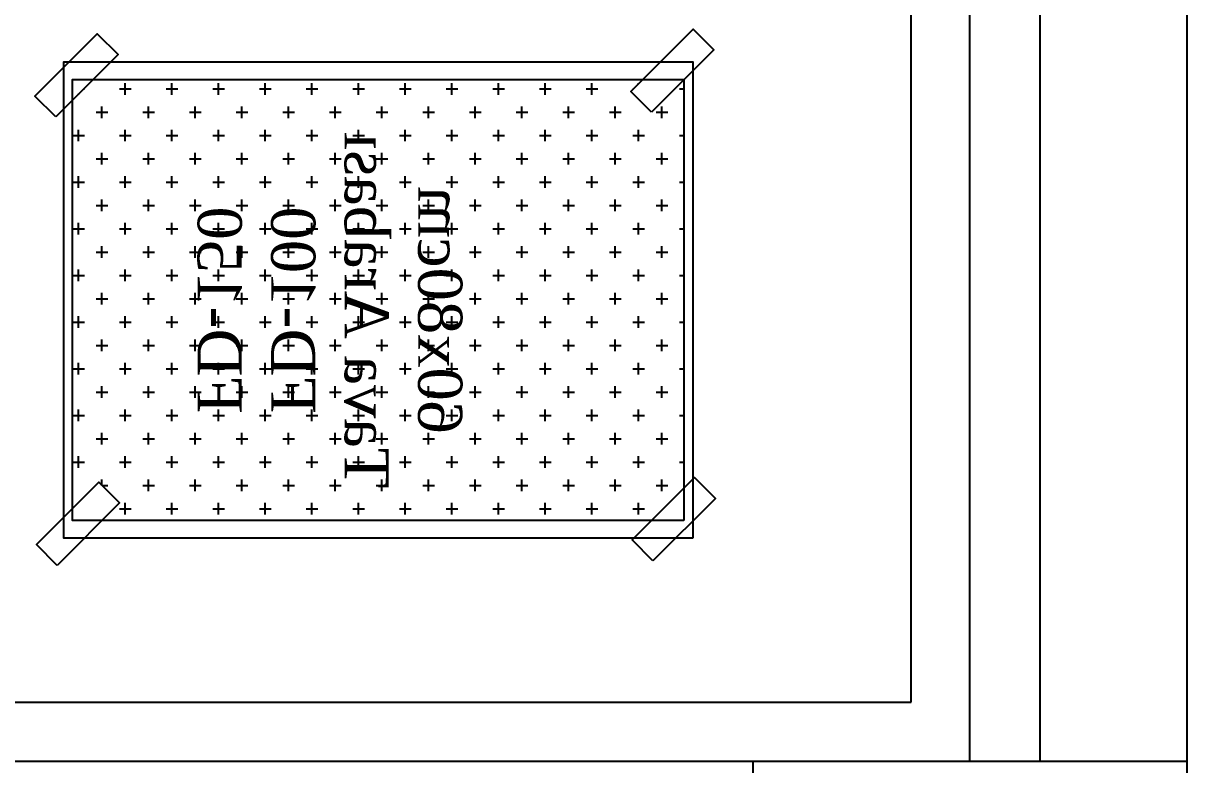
# Model space of a CAD drawing. Header units: millimetres. Extents: x 7703 to 14147, y -5820 to 95.
# Drawn here: x 12710.1 to 12868.4, y -4382.2 to -4281.3 of the extents above; entities that cross this region are included whole.
import ezdxf

# ---------------------------------------------------------------- set-up
doc = ezdxf.new("R2010")
doc.units = ezdxf.units.MM
for name, color, linetype in [('__AILELER', 40, 'Continuous'), ('FIRIN_EKIPMAN', 252, 'Continuous'), ('Kıtc-002 Çizgi', 7, 'Continuous')]:
    doc.layers.add(name, color=color, linetype=linetype)
doc.layers.add('Layer5', color=33, linetype='Continuous', lineweight=15)
doc.styles.get("Standard").update_dxf_attribs({"font": 'stylu.ttf', "height": 10})

# ---------------------------------------------------------------- blocks, each defined once
blk = doc.blocks.new('FD 100-150 ARABASI')
at = {"layer": 'FIRIN_EKIPMAN'}
h = blk.add_hatch(dxfattribs=at)
h.set_pattern_fill('CROSS', color=256, scale=5, style=0)
h.set_pattern_definition([(0, (714.11, -14.413), (31.75, 31.75), [15.875, -47.625]), (90, (722.046, -22.35), (-31.75, 31.75), [15.875, -47.625])])
h.paths.add_polyline_path([(14870.7, 7516.9), (14826.7, 7472.9), (14826.7, 6724.9), (14850.6, 6748.8), (14878.9, 6720.5), (14843.2, 6684.9), (15399, 6684.9), (15426.7, 6712.6), (15426.7, 7460.6), (15410.6, 7444.5), (15382.3, 7472.8), (15426.5, 7516.9)])
h.paths.add_polyline_path([(14863, 7230.2), (15362.9, 7230.2), (15362.9, 6837.6), (14863, 6837.6)], flags=24)
at = {"layer": '__AILELER'}
for points in [[(14802.7, 7528.9), (14802.7, 6672.9), (15450.7, 6672.9), (15450.7, 7528.9)], [(14826.7, 7516.9), (14826.7, 6684.9), (15426.7, 6684.9), (15426.7, 7516.9)]]:
    blk.add_lwpolyline(points, close=True, dxfattribs=at)
at = {"layer": 'FIRIN_EKIPMAN'}
for points in [[(14772, 7474.7), (14800.3, 7446.5), (14885.1, 7531.3), (14856.8, 7559.6)], [(15382.3, 7472.8), (15410.6, 7444.5), (15495.5, 7529.3), (15467.2, 7557.6)], [(14765.7, 6663.9), (14794, 6635.7), (14878.9, 6720.5), (14850.6, 6748.8)], [(15376.1, 6662), (15404.4, 6633.7), (15489.2, 6718.5), (15460.9, 6746.8)]]:
    blk.add_lwpolyline(points, close=True, dxfattribs=at)
at = {"layer": 'Layer5', "insert": (15113, 7215.2), "char_height": 60, "width": 2922.062, "attachment_point": 2}
blk.add_mtext('{\\fTimes New Roman|b0|i0|c162|p18;60x80cm \\PTava Arabası\\PFD-100\\PFD-150}', dxfattribs=at)

msp = doc.modelspace()

# ---------------------------------------------------------------- hatches: boundary and pattern name
h = msp.add_hatch()
h.set_pattern_fill('AR-CONC', color=31, style=0)
h.set_pattern_definition([(50, (-121924.3, -103037.8), (182.18467, -15.93909), [19.05, -209.55]), (355, (-121924.3, -103037.8), (-35.24283, 191.05664), [15.24, -167.64]), (100.451, (-121909.12, -103039.13), (146.9425, 175.11669), [16.19, -178.09]), (46.1842, (-121924.3, -102987), (271.07904, -42.04233), [28.575, -314.325]), (96.6356, (-121901.7, -102990.5), (237.40423, 247.42556), [24.285, -267.135]), (351.184, (-121924.3, -102987), (237.4046, 247.4251), [22.86, -251.46]), (21, (-121898.9, -102999.7), (151.61488, -102.26552), [19.05, -209.55]), (326, (-121898.9, -102999.7), (61.80203, 184.18797), [15.24, -167.64]), (71.4514, (-121886.26, -103008.23), (213.4165, 81.92286), [16.19, -178.09]), (37.5, (-121924.3, -103037.804), (3.088603, 84.55504), [0, -165.608, 0, -170.18, 0, -168.275]), (7.5, (-121924.3, -103037.8), (66.819663, 100.180575), [0, -97.028, 0, -161.798, 0, -64.135]), (327.5, (-121980.94, -103037.804), (135.590595, -5.728744), [0, -63.5, 0, -198.12, 0, -262.89]), (317.5, (-122006.34, -103037.8), (148.12918, 25.42649), [0, -82.55, 0, -131.572, 0, -186.69])])
h.paths.add_polyline_path([(12611.9, -4373.72), (12830.9, -4373.72), (12830.9, -4080.72), (12611.9, -4080.72), (12611.9, -4086.22), (12603.9, -4086.22), (12603.9, -4072.72), (12838.9, -4072.72), (12838.9, -4381.72), (12603.9, -4381.72), (12603.9, -4368.22), (12611.9, -4368.22)])

# ---------------------------------------------------------------- linework, layer by layer
at = {"color": 31}
for p, q in [((12838.9, -4381.72), (12838.9, -4072.72)), ((12830.9, -4373.72), (12830.9, -4080.72)), ((12611.9, -4373.72), (12830.9, -4373.72)), ((12603.9, -4381.72), (12838.9, -4381.72))]:
    msp.add_line(p, q, dxfattribs=at)
msp.add_lwpolyline([(12809.4, -4439.72), (12809.4, -4381.72), (12868.4, -4381.72), (12868.4, -4439.72)], close=True)
at = {"layer": 'Kıtc-002 Çizgi'}
for p, q in [((12848.4, -3797.72), (12848.4, -4381.72)), ((12868.4, -3797.72), (12868.4, -4381.72)), ((12161.4, -4381.72), (12809.4, -4381.72))]:
    msp.add_line(p, q, dxfattribs=at)

# ---------------------------------------------------------------- block references
at = {"xscale": -0.09999999999854481, "yscale": 0.09999999999854481, "zscale": 0.09999999999854481, "rotation": 270}
msp.add_blockref('FD 100-150 ARABASI', (12048.29, -5831.66), dxfattribs=at)

doc.saveas('drawing.dxf')
